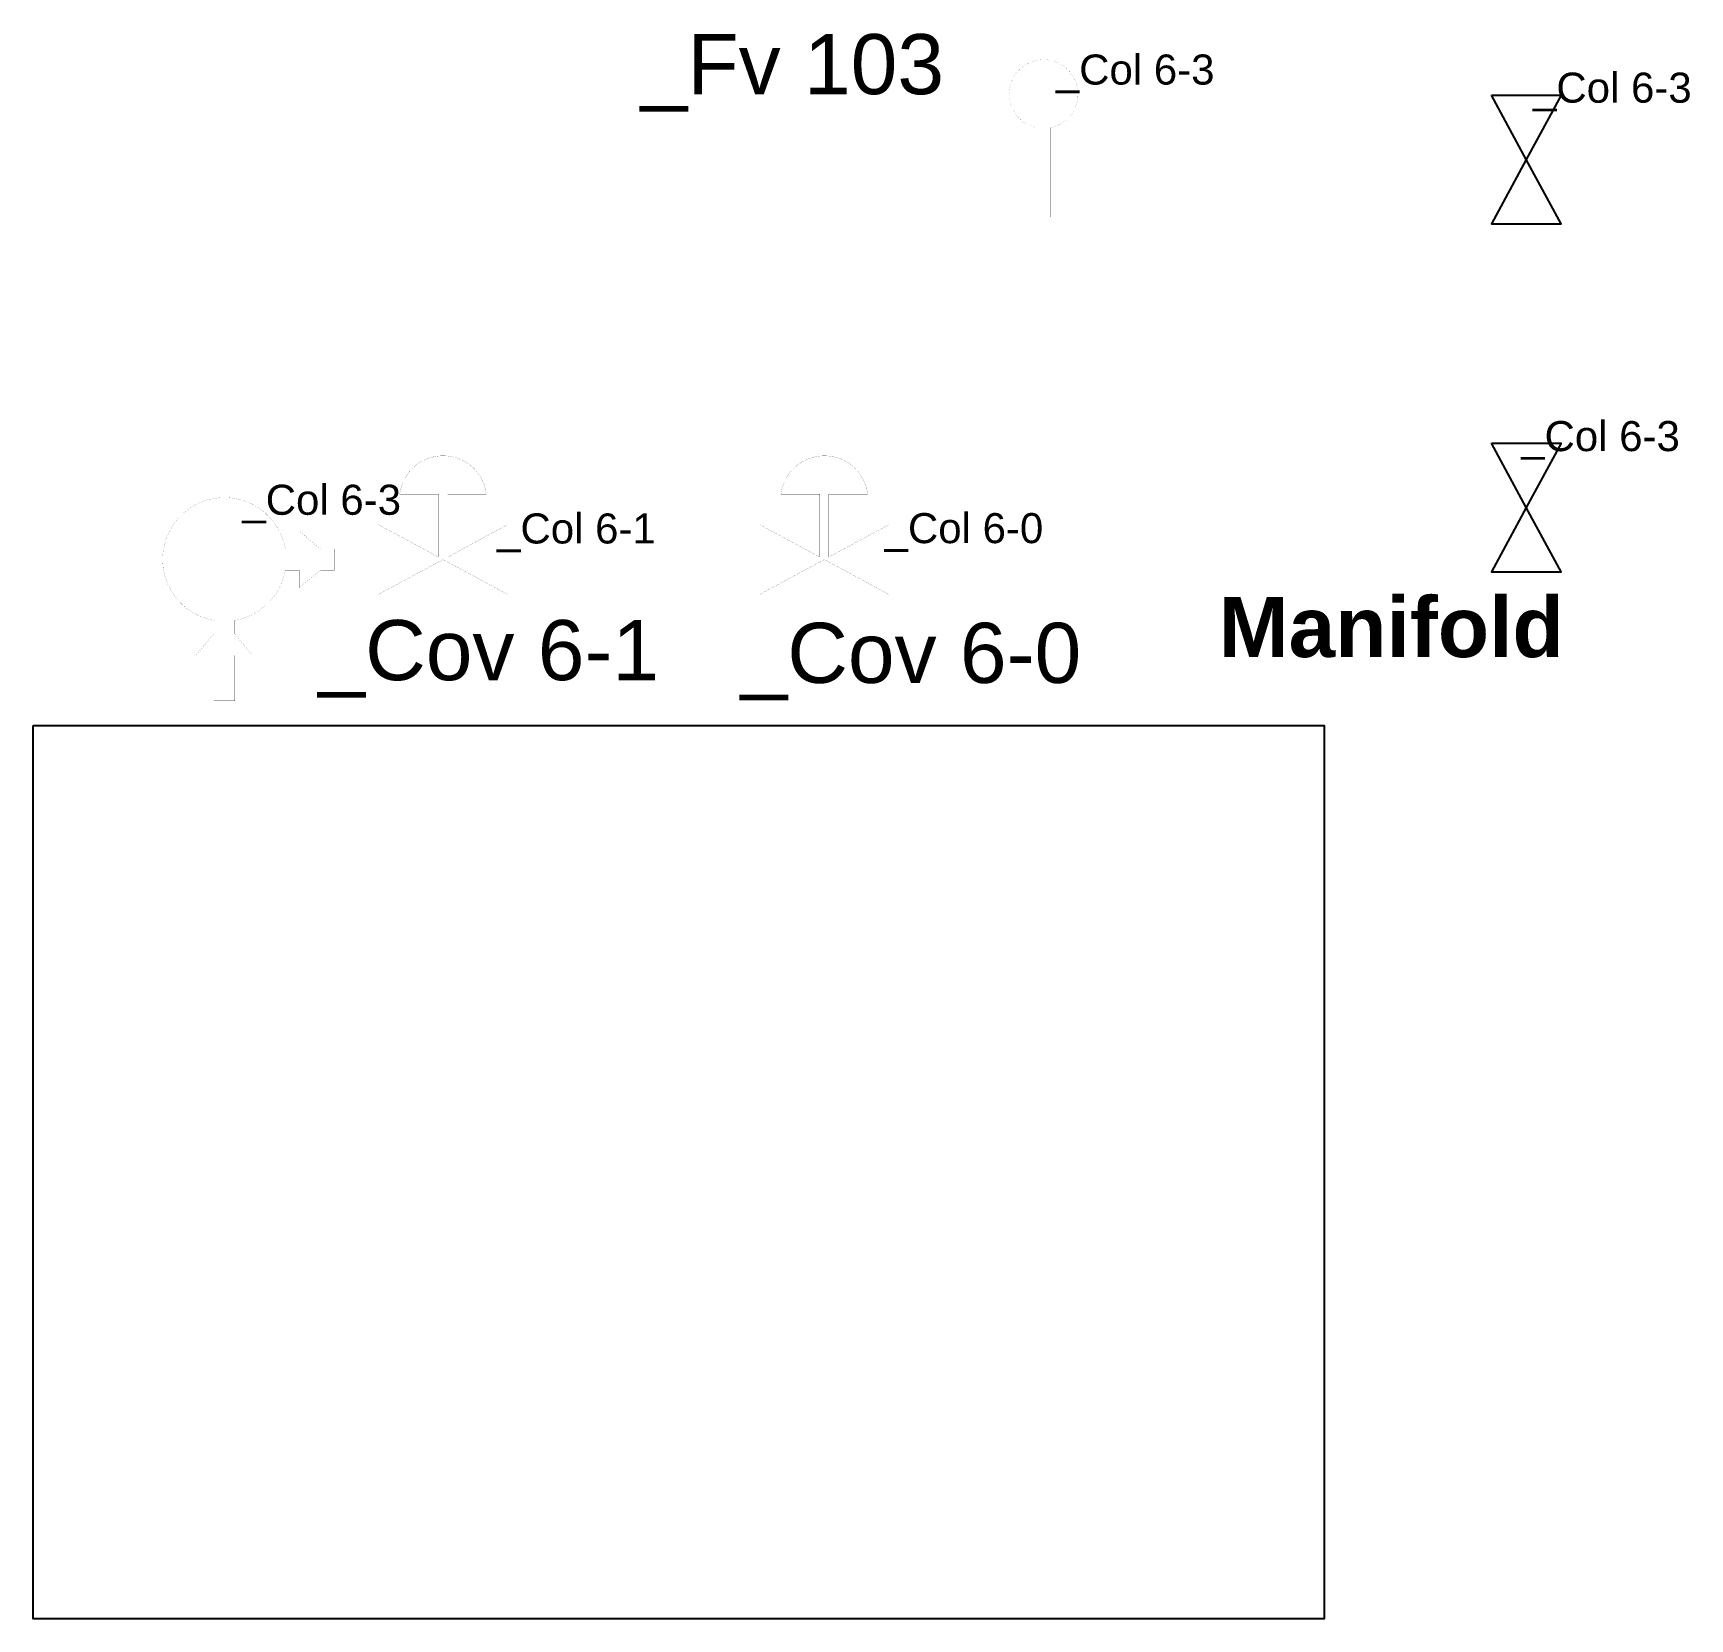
# Model space of a CAD drawing. Extents: x 80230 to 85743, y -1314 to 3960.
import ezdxf

# ---------------------------------------------------------------- set-up
doc = ezdxf.new("R2010")
doc.units = 0
doc.header["$MEASUREMENT"] = 0
for name, color, linetype in [('Omriss tanker', 20, 'CONTINUOUS'), ('Suction PS', 131, 'CONTINUOUS'), ('Symboler', 42, 'CONTINUOUS'), ('TEKST', 7, 'CONTINUOUS')]:
    doc.layers.add(name, color=color, linetype=linetype)
doc.styles.add('ARIAL', font='ARIAL.TTF', dxfattribs={"height": 12})
doc.styles.add('ARIAL BOLD', font='ARIALBD.TTF')

msp = doc.modelspace()

# ---------------------------------------------------------------- linework, layer by layer
at = {"layer": 'Omriss tanker', "linetype": 'Continuous'}
msp.add_lwpolyline([(80230.3, 1657.8), (84525.8, 1657.8), (84525.8, -1313.7), (80230.3, -1313.7)], close=True, dxfattribs=at)
at = {"layer": 'Suction PS', "linetype": 'Continuous', "const_width": 0.3}
for points in [[(81809.4, 2209.3), (82403.8, 2209.3), (82403.8, 2953.1), (83592.4, 2953.1), (83592.4, 3348.2), (83592.4, 2953.1), (85198.5, 2953.1), (85198.5, 3325.7), (85198.5, 2596.5), (85198.5, 2953.1), (82403.8, 2953.1), (82403.8, 2209.3), (82647.7, 2209.3), (82403.8, 2209.3)], [(81233.2, 2209.3), (81379, 2209.3)], [(83078.1, 2209.3), (83847.7, 2209.3), (83847.7, 1167.8), (83847.7, 2209.3)], [(80866.4, 1739.5), (80866.4, -759.3), (80466.4, -1159.3), (80866.4, -759.3), (81266.4, -1159.3), (80866.4, -759.3)]]:
    msp.add_lwpolyline(points, close=True, dxfattribs=at)
at = {"layer": 'Symboler', "linetype": 'Continuous'}
for points, const_width in [([(83569.3, 3348.2), (83615.4, 3348.2), (83615.4, 3645.4, 9.824838), (83569.3, 3645.4)], 0.21), ([(81233.2, 2174.1), (81233.2, 2244.6), (81186.8, 2244.6), (81116, 2303.7), (81116, 2244.6), (81069.6, 2244.6, 1.926208), (80831.1, 2007.3), (80831.1, 1961.8), (80772, 1891.1), (80831.1, 1891.1), (80831.1, 1739.5), (80901.6, 1739.5), (80901.6, 1890.5), (80960.1, 1890.5), (80901.6, 1961.3), (80901.6, 2007.1, 0.315826), (81069.6, 2174.1), (81115.4, 2174.1), (81115.4, 2115.6), (81186.3, 2174.1)], 0.3)]:
    msp.add_lwpolyline(points, format="xyb", close=True, dxfattribs=dict(at, const_width=const_width))
at = {"layer": 'Symboler', "color": 42, "linetype": 'Continuous'}
for points in [[(85082.9, 3753.9), (85314, 3753.9), (85198.5, 3539.8), (85082.9, 3325.7), (85314, 3325.7), (85198.5, 3539.8)], [(85082.9, 2596.5), (85314, 2596.5), (85198.5, 2382.4), (85082.9, 2168.3), (85314, 2168.3), (85198.5, 2382.4)]]:
    msp.add_lwpolyline(points, close=True, dxfattribs=at)
for points in [[(81579.1, 2217.5, 0.402, 0.402, 0), (81579.1, 2426.9, 0.402, 0.402, 0), (81450, 2426.9, 0.402, 0.402, -0.884677), (81738.4, 2426.9, 0.402, 0.402, 0), (81609.3, 2426.9, 0.402, 0.402, 0), (81609.3, 2217.5, 0.402, 0.402, 0), (81809.4, 2325.5, 0, 0, 0), (81809.4, 2093.2, 0.402, 0.402, 0), (81594.2, 2209.3, 0.402, 0.402, 0), (81379, 2093.2, 0, 0, 0), (81379, 2325.5, 0.402, 0.402, 0)], [(82847.9, 2217.5, 0.402, 0.402, 0), (82847.9, 2426.9, 0.402, 0.402, 0), (82718.8, 2426.9, 0.402, 0.402, -0.884677), (83007.1, 2426.9, 0.402, 0.402, 0), (82878, 2426.9, 0.402, 0.402, 0), (82878, 2217.5, 0.402, 0.402, 0), (83078.1, 2325.5, 0, 0, 0), (83078.1, 2093.2, 0.402, 0.402, 0), (82862.9, 2209.3, 0.402, 0.402, 0), (82647.7, 2093.2, 0, 0, 0), (82647.7, 2325.5, 0.402, 0.402, 0)]]:
    msp.add_lwpolyline(points, format="xyseb", close=True, dxfattribs=at)

# ---------------------------------------------------------------- texts
at = {"layer": 'Omriss tanker', "linetype": 'Continuous', "insert": (84174.8, 2084.8), "char_height": 200, "width": 1441.283, "attachment_point": 1, "style": 'ARIAL BOLD'}
msp.add_mtext('Manifold', dxfattribs=at)
at = {"layer": 'TEKST', "linetype": 'Continuous', "style": 'ARIAL'}
for s, height, p in [('_Fv 103', 200, (82251.9, 3757)), ('_Col 6-3', 100, (83633.1, 3789)), ('_Col 6-3', 100, (85220.9, 3728.8)), ('_Col 6-3', 100, (85181.5, 2569.9)), ('_Col 6-3', 100, (80926.5, 2358.2)), ('_Col 6-1', 100, (81774.1, 2262.7)), ('_Col 6-0', 100, (83063.4, 2263.8)), ('_Cov 6-1', 200, (81179.6, 1808.1)), ('_Cov 6-0', 200, (82584.2, 1798.9))]:
    msp.add_text(s, height=height, dxfattribs=at).set_placement(p)

doc.saveas('drawing.dxf')
